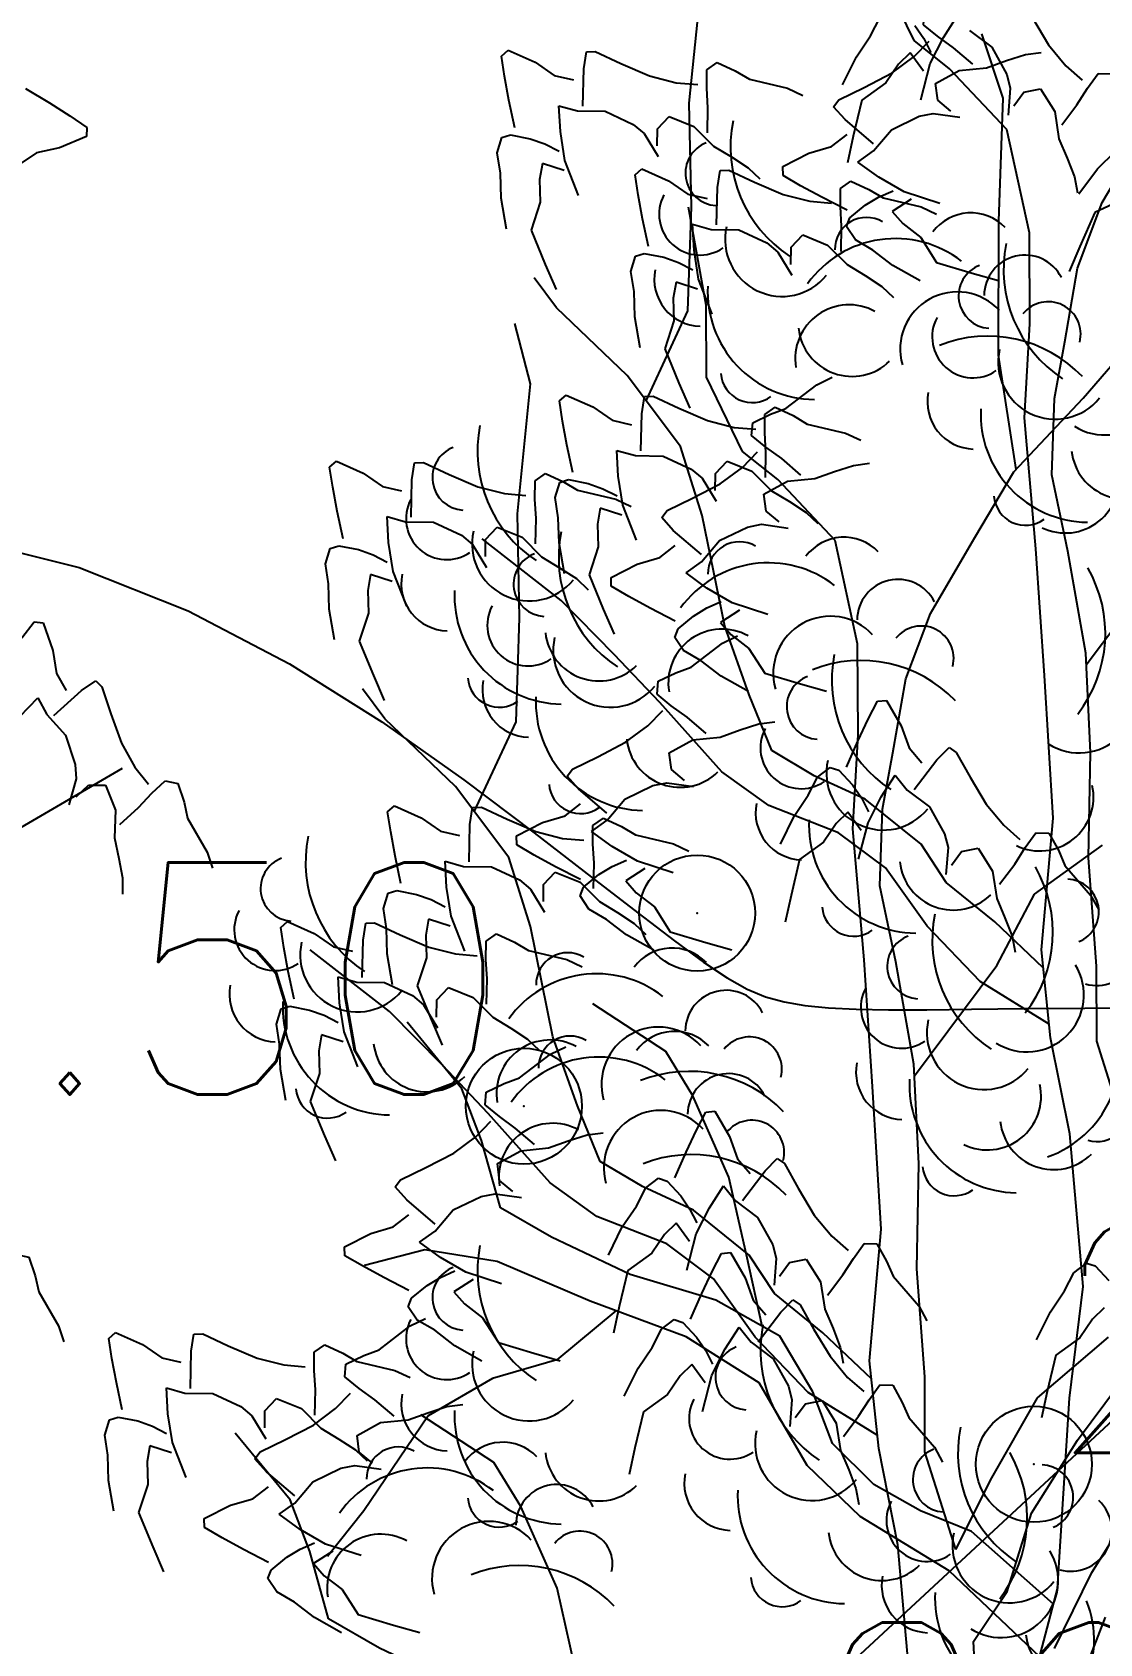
# Model space of a CAD drawing. Header units: millimetres. Extents: x 524954 to 526204, y 9523489 to 9524010.
# Drawn here: x 525989.06 to 525993.66, y 9523784.57 to 9523791.51 of the extents above; entities that cross this region are included whole.
import ezdxf
from ezdxf.enums import TextEntityAlignment as Align

# ---------------------------------------------------------------- set-up
doc = ezdxf.new("R2010")
doc.units = ezdxf.units.MM
doc.header["$PDMODE"] = 32
doc.header["$PDSIZE"] = 0.5
doc.linetypes.add('ACAD_ISO12W100', pattern=[21, 12, -3, 0, -3, 0, -3])
for name, color, linetype in [('Arbre', 34, 'ACAD_ISO12W100'), ('CN_10_00', 1, 'Continuous'), ('PLUME_4', 3, 'Continuous'), ('TopoAlt', 3, 'Continuous'), ('TOPOJIS', 7, 'Continuous')]:
    doc.layers.add(name, color=color, linetype=linetype)
doc.styles.add('Simplex 1.0', font='Simplex.shx', dxfattribs={"width": 0.99, "height": 1})

# ---------------------------------------------------------------- blocks, each defined once
blk = doc.blocks.new('TCPOINT M')
at = {"color": 0}
blk.add_point((0, 0), dxfattribs=at)
at = {"layer": 'TopoAlt', "style": 'Simplex 1.0', "width": 0.99}
blk.add_attdef('ALT', (0.15, 0.15), '', height=1, dxfattribs=at)
blk = doc.blocks.new('v088')
at = {"color": 3, "linetype": 'Continuous'}
for p, q in [((-0.2828, 11.9912), (-0.2428, 12.0693)), ((-0.0915, 12.0354), (-0.0536, 11.98)), ((0.0317, 11.9844), (0.0922, 12.0781)), ((0.415, 12.0689), (0.4841, 11.9528)), ((-0.344, 11.9013), (-0.2828, 11.9912)), ((-0.0536, 11.98), (-0.0225, 11.9193)), ((-0.0252, 11.8718), (0.0317, 11.9844)), ((0.1437, 12.0135), (0.2395, 11.9416)), ((0.4841, 11.9528), (0.5601, 11.8616)), ((-0.4033, 11.7804), (-0.344, 11.9013)), ((-0.1123, 11.9179), (-0.1618, 11.8694)), ((-0.0542, 11.8389), (-0.1123, 11.9179)), ((0.2395, 11.9416), (0.3048, 11.8248)), ((-0.1618, 11.8694), (-0.2169, 11.7884)), ((-0.066, 11.7153), (-0.0252, 11.8718)), ((0.3048, 11.8248), (0.32, 11.7651)), ((0.5601, 11.8616), (0.6304, 11.8005)), ((0.6527, 11.7656), (0.6994, 11.8293)), ((0.6994, 11.8293), (0.7544, 11.828)), ((-0.2169, 11.7884), (-0.3202, 11.714)), ((0.32, 11.7651), (0.3106, 11.6498)), ((0.3344, 11.6895), (0.378, 11.7487)), ((0.378, 11.7487), (0.4498, 11.7623)), ((0.4498, 11.7623), (0.5114, 11.6644)), ((0.6075, 11.6944), (0.6527, 11.7656)), ((-0.3202, 11.714), (-0.3572, 11.5582)), ((0.5418, 11.6075), (0.6075, 11.6944)), ((0.5114, 11.6644), (0.5299, 11.5465)), ((-0.3572, 11.5582), (-0.3824, 11.4437)), ((0.5299, 11.5465), (0.5653, 11.4632)), ((0.5653, 11.4632), (0.5962, 11.3829)), ((0.6962, 11.4176), (0.7732, 11.4945)), ((-1.2987, 11.3921), (-1.2695, 11.4174)), ((-1.2853, 11.3054), (-1.2987, 11.3921)), ((-1.2695, 11.4174), (-1.1537, 11.3664)), ((-0.9434, 11.3371), (-0.9319, 11.4109)), ((-0.9319, 11.4109), (-0.8938, 11.412)), ((-0.8938, 11.412), (-0.7835, 11.3608)), ((0.6155, 11.3099), (0.6962, 11.4176)), ((-1.1537, 11.3664), (-1.0704, 11.3089)), ((-0.9469, 11.1764), (-0.9434, 11.3371)), ((-0.7835, 11.3608), (-0.6595, 11.3072)), ((-0.4131, 11.2545), (-0.4126, 11.3334)), ((-0.4126, 11.3334), (-0.3673, 11.3647)), ((-0.3673, 11.3647), (-0.2901, 11.3288)), ((-0.2901, 11.3288), (-0.2291, 11.2925)), ((0.5962, 11.3829), (0.6091, 11.3149)), ((-1.266, 11.2026), (-1.2853, 11.3054)), ((-1.0704, 11.3089), (-0.9882, 11.2895)), ((-0.6595, 11.3072), (-0.5444, 11.2779)), ((-0.5444, 11.2779), (-0.4516, 11.2697)), ((-0.4079, 11.1703), (-0.4131, 11.2545)), ((-0.2291, 11.2925), (-0.0648, 11.2537)), ((-0.0648, 11.2537), (0.0014, 11.223)), ((0.8001, 11.2829), (0.6847, 11.2291)), ((-1.2408, 11.0836), (-1.266, 11.2026)), ((0.6847, 11.2291), (0.6193, 11.0829)), ((-1.0503, 11.1789), (-0.9708, 11.1567)), ((-1.0444, 11.0675), (-1.0503, 11.1789)), ((-0.9708, 11.1567), (-0.851, 11.1547)), ((-0.851, 11.1547), (-0.7296, 11.0984)), ((-0.6257, 11.0796), (-0.5755, 11.1328)), ((-0.5755, 11.1328), (-0.4682, 11.0896)), ((-0.4102, 11.0614), (-0.4079, 11.1703)), ((-1.2967, 11.0411), (-1.2589, 11.0531)), ((-1.2589, 11.0531), (-1.1741, 11.0365)), ((-1.0245, 10.9429), (-1.0444, 11.0675)), ((-0.7296, 11.0984), (-0.6822, 11.0589)), ((-0.6822, 11.0589), (-0.6222, 10.96)), ((-0.6263, 11.0061), (-0.6257, 11.0796)), ((-0.4682, 11.0896), (-0.3841, 11.005)), ((0.6193, 11.0829), (0.5731, 10.9752)), ((-1.3166, 10.9752), (-1.2967, 11.0411)), ((-1.3032, 10.8885), (-1.3166, 10.9752)), ((-1.1741, 11.0365), (-1.1109, 11.0139)), ((-1.1109, 11.0139), (-1.0501, 10.983)), ((-0.3841, 11.005), (-0.3065, 10.9583)), ((-1.122, 10.9292), (-1.1336, 10.8608)), ((-1.0286, 10.8992), (-1.122, 10.9292)), ((-0.9657, 10.7922), (-1.0245, 10.9429)), ((-0.3065, 10.9583), (-0.2344, 10.9114)), ((-0.2344, 10.9114), (-0.1841, 10.8638)), ((-1.3, 10.7798), (-1.3032, 10.8885)), ((-1.1336, 10.8608), (-1.1308, 10.7629)), ((-1.2771, 10.6471), (-1.3, 10.7798)), ((-1.1308, 10.7629), (-1.1708, 10.642)), ((-1.1708, 10.642), (-1.1094, 10.4942)), ((-1.1094, 10.4942), (-1.0628, 10.3867)), ((-0.514, 10.4875), (-0.4484, 10.5194)), ((-0.648, 10.3846), (-0.514, 10.4875)), ((-0.7912, 10.3231), (-0.7146, 10.3603)), ((-0.7146, 10.3603), (-0.648, 10.3846)), ((-0.7957, 10.2682), (-0.7912, 10.3231)), ((-0.7348, 10.218), (-0.7957, 10.2682)), ((-0.6662, 10.1688), (-0.7348, 10.218)), ((-2.6162, 10.1323), (-2.587, 10.1577)), ((-2.587, 10.1577), (-2.4712, 10.1066)), ((-2.2608, 10.0773), (-2.2494, 10.1511)), ((-2.2494, 10.1511), (-2.2113, 10.1522)), ((-2.2113, 10.1522), (-2.101, 10.101)), ((-0.8359, 10.1311), (-0.7709, 10.1978)), ((-0.5833, 10.0982), (-0.6662, 10.1688)), ((-0.3559, 10.1397), (-0.2873, 10.1487)), ((-2.6028, 10.0456), (-2.6162, 10.1323)), ((-2.4712, 10.1066), (-2.3879, 10.0492)), ((-2.2643, 9.9167), (-2.2608, 10.0773)), ((-2.101, 10.101), (-1.977, 10.0475)), ((-1.7305, 9.9947), (-1.7301, 10.0737)), ((-1.7301, 10.0737), (-1.6848, 10.1049)), ((-1.6848, 10.1049), (-1.6075, 10.069)), ((-0.9313, 10.0604), (-0.8359, 10.1311)), ((-0.7431, 10.0152), (-0.6418, 10.0712)), ((-0.6418, 10.0712), (-0.5231, 10.0829)), ((-0.5231, 10.0829), (-0.4378, 10.1134)), ((-0.4378, 10.1134), (-0.3559, 10.1397)), ((-2.5835, 9.9428), (-2.6028, 10.0456)), ((-2.3879, 10.0492), (-2.3057, 10.0298)), ((-1.977, 10.0475), (-1.8618, 10.0181)), ((-1.8618, 10.0181), (-1.7691, 10.0099)), ((-1.6075, 10.069), (-1.5466, 10.0327)), ((-1.5466, 10.0327), (-1.3822, 9.9939)), ((-1.0512, 9.9981), (-0.9313, 10.0604)), ((-0.7336, 9.9427), (-0.7431, 10.0152)), ((-2.5582, 9.8238), (-2.5835, 9.9428)), ((-1.7254, 9.9105), (-1.7305, 9.9947)), ((-1.3822, 9.9939), (-1.316, 9.9632)), ((-1.1838, 9.9148), (-1.1606, 9.945)), ((-1.1606, 9.945), (-1.0512, 9.9981)), ((-0.677, 9.8958), (-0.7336, 9.9427)), ((-2.3678, 9.9191), (-2.2883, 9.8969)), ((-2.3619, 9.8077), (-2.3678, 9.9191)), ((-2.2883, 9.8969), (-2.1685, 9.895)), ((-2.1685, 9.895), (-2.0471, 9.8386)), ((-1.9432, 9.8199), (-1.893, 9.873)), ((-1.893, 9.873), (-1.7856, 9.8299)), ((-1.7277, 9.8016), (-1.7254, 9.9105)), ((-1.1339, 9.8592), (-1.1838, 9.9148)), ((-0.9342, 9.8156), (-0.8138, 9.874)), ((-0.8138, 9.874), (-0.7533, 9.8858)), ((-0.7533, 9.8858), (-0.6387, 9.8698)), ((-2.6142, 9.7814), (-2.5764, 9.7933)), ((-2.5764, 9.7933), (-2.4916, 9.7768)), ((-2.3419, 9.6831), (-2.3619, 9.8077)), ((-2.0471, 9.8386), (-1.9997, 9.7992)), ((-1.9997, 9.7992), (-1.9397, 9.7002)), ((-1.9438, 9.7464), (-1.9432, 9.8199)), ((-1.7856, 9.8299), (-1.7015, 9.7452)), ((-1.1923, 9.7429), (-1.1254, 9.7944)), ((-1.0116, 9.755), (-1.1339, 9.8592)), ((-1.0114, 9.724), (-0.9342, 9.8156)), ((-2.634, 9.7155), (-2.6142, 9.7814)), ((-2.4916, 9.7768), (-2.4283, 9.7541)), ((-2.4283, 9.7541), (-2.3676, 9.7232)), ((-1.7015, 9.7452), (-1.624, 9.6985)), ((-1.2895, 9.7147), (-1.1923, 9.7429)), ((-1.0789, 9.6763), (-1.0114, 9.724)), ((-2.6206, 9.6288), (-2.634, 9.7155)), ((-2.4395, 9.6694), (-2.4511, 9.6011)), ((-2.3461, 9.6395), (-2.4395, 9.6694)), ((-2.2831, 9.5325), (-2.3419, 9.6831)), ((-1.624, 9.6985), (-1.5519, 9.6516)), ((-1.4022, 9.6572), (-1.2895, 9.7147)), ((-1.401, 9.6186), (-1.4022, 9.6572)), ((-0.9888, 9.6106), (-1.0789, 9.6763)), ((-2.6175, 9.52), (-2.6206, 9.6288)), ((-2.4511, 9.6011), (-2.4483, 9.5032)), ((-1.5519, 9.6516), (-1.5015, 9.6041)), ((-1.3254, 9.5742), (-1.401, 9.6186)), ((-0.8796, 9.5473), (-0.9888, 9.6106)), ((-2.5946, 9.3874), (-2.6175, 9.52)), ((-1.2335, 9.5242), (-1.3254, 9.5742)), ((-1.1253, 9.4685), (-1.2335, 9.5242)), ((-1.0467, 9.4905), (-0.9892, 9.5252)), ((-0.9892, 9.5252), (-0.9269, 9.5527)), ((-0.8484, 9.5165), (-0.9306, 9.463)), ((-0.7257, 9.4976), (-0.8796, 9.5473)), ((-2.4483, 9.5032), (-2.4883, 9.3823)), ((-1.1132, 9.4352), (-1.0467, 9.4905)), ((-0.9306, 9.463), (-0.885, 9.4108)), ((-2.4883, 9.3823), (-2.4269, 9.2344)), ((-1.1278, 9.3984), (-1.1132, 9.4352)), ((-1.0892, 9.3413), (-1.1278, 9.3984)), ((-0.885, 9.4108), (-0.8073, 9.3511)), ((-1.0136, 9.2969), (-1.0892, 9.3413)), ((-0.8073, 9.3511), (-0.7389, 9.2437)), ((-0.9273, 9.2307), (-1.0136, 9.2969)), ((-0.7389, 9.2437), (-0.5855, 9.1979)), ((-2.4269, 9.2344), (-2.3802, 9.1269)), ((-0.81, 9.1646), (-0.9273, 9.2307)), ((-0.5855, 9.1979), (-0.4727, 9.1661)), ((2.7005, 8.7027), (2.8047, 8.6399)), ((-2.3661, 8.6466), (-2.3369, 8.6719)), ((-2.3527, 8.5599), (-2.3661, 8.6466)), ((-2.3369, 8.6719), (-2.2212, 8.6209)), ((-2.2212, 8.6209), (-2.1379, 8.5634)), ((-2.0108, 8.5916), (-1.9993, 8.6654)), ((-1.9993, 8.6654), (-1.9613, 8.6665)), ((-1.9613, 8.6665), (-1.8509, 8.6153)), ((-1.8509, 8.6153), (-1.7269, 8.5617)), ((-1.4801, 8.5879), (-1.4347, 8.6192)), ((-1.4347, 8.6192), (-1.3575, 8.5833)), ((2.8047, 8.6399), (2.8931, 8.5838)), ((-2.3334, 8.4571), (-2.3527, 8.5599)), ((-2.1379, 8.5634), (-2.0557, 8.544)), ((-2.0143, 8.4309), (-2.0108, 8.5916)), ((-1.7269, 8.5617), (-1.6118, 8.5324)), ((-1.4805, 8.509), (-1.4801, 8.5879)), ((-1.3575, 8.5833), (-1.2966, 8.547)), ((-1.2966, 8.547), (-1.1322, 8.5082)), ((2.8931, 8.5838), (2.9656, 8.5345)), ((-1.6118, 8.5324), (-1.519, 8.5242)), ((-1.4754, 8.4248), (-1.4805, 8.509)), ((-1.1322, 8.5082), (-1.066, 8.4775)), ((2.9641, 8.4958), (2.8478, 8.4461)), ((2.9656, 8.5345), (2.9641, 8.4958)), ((-2.3082, 8.3381), (-2.3334, 8.4571)), ((-2.1178, 8.4334), (-2.0382, 8.4112)), ((-2.1118, 8.322), (-2.1178, 8.4334)), ((-2.0382, 8.4112), (-1.9184, 8.4092)), ((-1.9184, 8.4092), (-1.7971, 8.3529)), ((-1.4776, 8.3159), (-1.4754, 8.4248)), ((2.749, 8.4244), (2.6787, 8.3776)), ((2.8478, 8.4461), (2.749, 8.4244)), ((-1.7971, 8.3529), (-1.7497, 8.3134)), ((-1.6931, 8.3341), (-1.643, 8.3873)), ((-1.643, 8.3873), (-1.5356, 8.3441)), ((-1.5356, 8.3441), (-1.4515, 8.2595)), ((-2.384, 8.2298), (-2.3641, 8.2956)), ((-2.3641, 8.2956), (-2.3264, 8.3076)), ((-2.3264, 8.3076), (-2.2415, 8.291)), ((-2.2415, 8.291), (-2.1783, 8.2684)), ((-2.1783, 8.2684), (-2.1175, 8.2375)), ((-2.0919, 8.1974), (-2.1118, 8.322)), ((-1.7497, 8.3134), (-1.6897, 8.2145)), ((-1.6937, 8.2606), (-1.6931, 8.3341)), ((-2.3706, 8.1431), (-2.384, 8.2298)), ((-2.0331, 8.0467), (-2.0919, 8.1974)), ((-1.4515, 8.2595), (-1.374, 8.2128)), ((-1.374, 8.2128), (-1.3019, 8.1659)), ((-2.3674, 8.0343), (-2.3706, 8.1431)), ((-2.1895, 8.1837), (-2.2011, 8.1153)), ((-2.0961, 8.1537), (-2.1895, 8.1837)), ((-1.3019, 8.1659), (-1.2515, 8.1184)), ((-2.2011, 8.1153), (-2.1982, 8.0174)), ((-2.3445, 7.9016), (-2.3674, 8.0343)), ((-2.1982, 8.0174), (-2.2383, 7.8966)), ((-2.2383, 7.8966), (-2.1768, 7.7487)), ((-2.1768, 7.7487), (-2.1302, 7.6412)), ((-1.7972, 7.4997), (-1.6632, 7.6026)), ((-1.6632, 7.6026), (-1.5976, 7.6345)), ((-1.9448, 7.3833), (-1.9404, 7.4382)), ((-1.9404, 7.4382), (-1.8638, 7.4754)), ((-1.8638, 7.4754), (-1.7972, 7.4997)), ((-1.8839, 7.3331), (-1.9448, 7.3833)), ((-1.985, 7.2461), (-1.9201, 7.3129)), ((-1.8154, 7.2839), (-1.8839, 7.3331)), ((-1.0336, 7.2746), (-0.9936, 7.3527)), ((-0.9936, 7.3527), (-0.9551, 7.3561)), ((-0.9551, 7.3561), (-0.8913, 7.2468)), ((-2.0805, 7.1754), (-1.985, 7.2461)), ((-1.7325, 7.2133), (-1.8154, 7.2839)), ((-1.6722, 7.1979), (-1.587, 7.2285)), ((-1.587, 7.2285), (-1.5051, 7.2548)), ((-1.5051, 7.2548), (-1.4365, 7.2638)), ((-1.0783, 7.18), (-1.0336, 7.2746)), ((-0.8913, 7.2468), (-0.8575, 7.1514)), ((-2.2004, 7.1132), (-2.0805, 7.1754)), ((-1.8923, 7.1303), (-1.791, 7.1862)), ((-1.791, 7.1862), (-1.6722, 7.1979)), ((-1.1277, 7.0688), (-1.0783, 7.18)), ((-2.3098, 7.06), (-2.2004, 7.1132)), ((-1.8828, 7.0578), (-1.8923, 7.1303)), ((-0.8575, 7.1514), (-0.8023, 7.0875)), ((-0.8351, 6.9716), (-0.7381, 7.0997)), ((-0.7381, 7.0997), (-0.6855, 7.1528)), ((-0.6855, 7.1528), (-0.654, 7.1313)), ((-0.654, 7.1313), (-0.5947, 7.0251)), ((-2.333, 7.0298), (-2.3098, 7.06)), ((-2.283, 6.9743), (-2.333, 7.0298)), ((-1.8262, 7.0109), (-1.8828, 7.0578)), ((-1.2925, 6.9474), (-1.2526, 7.0255)), ((-1.2526, 7.0255), (-1.1978, 7.0672)), ((-1.1978, 7.0672), (-1.1602, 7.0548)), ((-1.1602, 7.0548), (-1.1012, 6.9916)), ((-0.978, 6.9406), (-0.9175, 7.0343)), ((-0.9175, 7.0343), (-0.8661, 6.9697)), ((-0.5947, 7.0251), (-0.5257, 6.909)), ((-2.1607, 6.8701), (-2.283, 6.9743)), ((-2.0833, 6.9307), (-1.963, 6.9891)), ((-1.963, 6.9891), (-1.9025, 7.0009)), ((-1.9025, 7.0009), (-1.7879, 6.9849)), ((-1.3538, 6.8575), (-1.2925, 6.9474)), ((-1.1012, 6.9916), (-1.0633, 6.9361)), ((-0.8661, 6.9697), (-0.7702, 6.8978)), ((-2.3415, 6.858), (-2.2745, 6.9095)), ((-2.1606, 6.8391), (-2.0833, 6.9307)), ((-1.0633, 6.9361), (-1.0322, 6.8755)), ((-1.0349, 6.828), (-0.978, 6.9406)), ((-0.7702, 6.8978), (-0.705, 6.781)), ((-0.5257, 6.909), (-0.4496, 6.8178)), ((-2.5514, 6.7723), (-2.4387, 6.8298)), ((-2.4387, 6.8298), (-2.3415, 6.858)), ((-2.228, 6.7914), (-2.1606, 6.8391)), ((-1.413, 6.7366), (-1.3538, 6.8575)), ((-1.1715, 6.8255), (-1.2266, 6.7446)), ((-1.122, 6.8741), (-1.1715, 6.8255)), ((-1.0639, 6.7951), (-1.122, 6.8741)), ((-1.0757, 6.6715), (-1.0349, 6.828)), ((-0.4496, 6.8178), (-0.3793, 6.7567)), ((-2.5502, 6.7337), (-2.5514, 6.7723)), ((-2.1379, 6.7256), (-2.228, 6.7914)), ((-1.2266, 6.7446), (-1.3299, 6.6702)), ((-0.705, 6.781), (-0.6897, 6.7213)), ((-0.357, 6.7218), (-0.3104, 6.7855)), ((-0.3104, 6.7855), (-0.2553, 6.7842)), ((-0.2553, 6.7842), (-0.2138, 6.7099)), ((-2.4746, 6.6893), (-2.5502, 6.7337)), ((-2.3827, 6.6392), (-2.4746, 6.6893)), ((-2.1384, 6.6402), (-2.076, 6.6678)), ((-2.0288, 6.6624), (-2.1379, 6.7256)), ((-1.3299, 6.6702), (-1.3669, 6.5144)), ((-0.6897, 6.7213), (-0.6991, 6.6059)), ((-0.6753, 6.6457), (-0.6318, 6.7049)), ((-0.6318, 6.7049), (-0.56, 6.7185)), ((-0.56, 6.7185), (-0.4983, 6.6206)), ((-0.4022, 6.6506), (-0.357, 6.7218)), ((-0.2138, 6.7099), (-0.1857, 6.6447)), ((0.5938, 6.6601), (0.6485, 6.7018)), ((0.6485, 6.7018), (0.6861, 6.6893)), ((0.6861, 6.6893), (0.7451, 6.6262)), ((-2.2745, 6.5836), (-2.3827, 6.6392)), ((-2.2624, 6.5503), (-2.1959, 6.6055)), ((-2.1959, 6.6055), (-2.1384, 6.6402)), ((-1.9976, 6.6315), (-2.0798, 6.5781)), ((-1.8748, 6.6127), (-2.0288, 6.6624)), ((-0.4983, 6.6206), (-0.4798, 6.5027)), ((-0.4679, 6.5637), (-0.4022, 6.6506)), ((-0.1857, 6.6447), (-0.0753, 6.5169)), ((0.5538, 6.582), (0.5938, 6.6601)), ((-2.2769, 6.5134), (-2.2624, 6.5503)), ((-2.0798, 6.5781), (-2.0342, 6.5259)), ((0.4926, 6.4921), (0.5538, 6.582)), ((-2.2384, 6.4564), (-2.2769, 6.5134)), ((-2.0342, 6.5259), (-1.9565, 6.4662)), ((-1.9565, 6.4662), (-1.8881, 6.3588)), ((-1.3669, 6.5144), (-1.3922, 6.3999)), ((-0.4798, 6.5027), (-0.4444, 6.4194)), ((-0.0753, 6.5169), (-0.0397, 6.4532)), ((0.4333, 6.3712), (0.4926, 6.4921)), ((0.6749, 6.4601), (0.6198, 6.3792)), ((0.7244, 6.5087), (0.6749, 6.4601)), ((-3.5682, 6.3771), (-3.539, 6.4025)), ((-3.539, 6.4025), (-3.4232, 6.3514)), ((-3.2129, 6.3221), (-3.2014, 6.3959)), ((-3.2014, 6.3959), (-3.1633, 6.397)), ((-3.1633, 6.397), (-3.053, 6.3458)), ((-2.1628, 6.412), (-2.2384, 6.4564)), ((-2.0765, 6.3457), (-2.1628, 6.412)), ((-0.4444, 6.4194), (-0.4135, 6.3391)), ((2.6849, 6.3343), (2.7388, 6.4036)), ((2.7388, 6.4036), (2.7772, 6.3997)), ((2.7772, 6.3997), (2.8196, 6.2805)), ((-3.5548, 6.2904), (-3.5682, 6.3771)), ((-3.4232, 6.3514), (-3.3399, 6.2939)), ((-3.2164, 6.1615), (-3.2129, 6.3221)), ((-3.053, 6.3458), (-2.929, 6.2922)), ((-2.6821, 6.3185), (-2.6368, 6.3497)), ((-2.6368, 6.3497), (-2.5596, 6.3138)), ((-1.9592, 6.2797), (-2.0765, 6.3457)), ((-1.8881, 6.3588), (-1.7347, 6.313)), ((-0.4135, 6.3391), (-0.4006, 6.2711)), ((0.6198, 6.3792), (0.5164, 6.3047)), ((-3.5355, 6.1876), (-3.5548, 6.2904)), ((-3.3399, 6.2939), (-3.2577, 6.2746)), ((-2.929, 6.2922), (-2.8139, 6.2629)), ((-2.8139, 6.2629), (-2.7211, 6.2547)), ((-2.6826, 6.2395), (-2.6821, 6.3185)), ((-2.5596, 6.3138), (-2.4986, 6.2775)), ((-2.4986, 6.2775), (-2.3343, 6.2387)), ((-1.7347, 6.313), (-1.6219, 6.2812)), ((0.5164, 6.3047), (0.4795, 6.1489)), ((2.8196, 6.2805), (2.8349, 6.1805)), ((-3.5103, 6.0686), (-3.5355, 6.1876)), ((-2.6774, 6.1553), (-2.6826, 6.2395)), ((-2.3343, 6.2387), (-2.2681, 6.208)), ((-3.3198, 6.1639), (-3.2403, 6.1417)), ((-3.3139, 6.0525), (-3.3198, 6.1639)), ((-3.2403, 6.1417), (-3.1205, 6.1398)), ((-3.1205, 6.1398), (-2.9991, 6.0834)), ((-2.8952, 6.0647), (-2.845, 6.1178)), ((-2.845, 6.1178), (-2.7377, 6.0747)), ((-2.6797, 6.0464), (-2.6774, 6.1553)), ((0.4795, 6.1489), (0.4542, 6.0345)), ((2.8349, 6.1805), (2.8773, 6.1074)), ((2.9427, 6.1074), (3.0042, 6.1497)), ((3.0042, 6.1497), (3.0311, 6.1228)), ((3.0311, 6.1228), (3.0696, 6.0074)), ((-3.294, 5.9279), (-3.3139, 6.0525)), ((-2.9991, 6.0834), (-2.9517, 6.044)), ((-2.9517, 6.044), (-2.8917, 5.945)), ((-2.8958, 5.9912), (-2.8952, 6.0647)), ((-2.7377, 6.0747), (-2.6536, 5.99)), ((2.6772, 5.9958), (2.7542, 6.0766)), ((2.7542, 6.0766), (2.7926, 6.0035)), ((2.8234, 5.9997), (2.9427, 6.1074)), ((-3.5861, 5.9603), (-3.5662, 6.0262)), ((-3.5662, 6.0262), (-3.5284, 6.0381)), ((-3.5284, 6.0381), (-3.4436, 6.0215)), ((-3.4436, 6.0215), (-3.3804, 5.9989)), ((-3.3804, 5.9989), (-3.3196, 5.968)), ((-2.6536, 5.99), (-2.576, 5.9433)), ((2.7926, 6.0035), (2.8734, 5.9151)), ((3.0696, 6.0074), (3.1158, 5.8804)), ((-3.5727, 5.8736), (-3.5861, 5.9603)), ((-3.3915, 5.9142), (-3.4031, 5.8459)), ((-3.2981, 5.8843), (-3.3915, 5.9142)), ((-3.2352, 5.7773), (-3.294, 5.9279)), ((-2.576, 5.9433), (-2.5039, 5.8964)), ((2.8734, 5.9151), (2.9157, 5.7881)), ((-3.5695, 5.7648), (-3.5727, 5.8736)), ((-3.4031, 5.8459), (-3.4003, 5.748)), ((-2.5039, 5.8964), (-2.4536, 5.8489)), ((3.1158, 5.8804), (3.1734, 5.7766)), ((2.9157, 5.7881), (2.9196, 5.7266)), ((3.1734, 5.7766), (3.2311, 5.7035)), ((-3.5466, 5.6322), (-3.5695, 5.7648)), ((-3.4003, 5.748), (-3.4403, 5.6271)), ((2.9196, 5.7266), (2.8888, 5.615)), ((2.9196, 5.6496), (2.9734, 5.6996)), ((2.9734, 5.6996), (3.0465, 5.6996)), ((3.0465, 5.6996), (3.0888, 5.5919)), ((3.2465, 5.665), (3.3042, 5.7189)), ((3.3042, 5.7189), (3.3581, 5.7073)), ((3.3581, 5.7073), (3.385, 5.6266)), ((-3.4403, 5.6271), (-3.3789, 5.4792)), ((3.1888, 5.6035), (3.2465, 5.665)), ((3.385, 5.6266), (3.4004, 5.5573)), ((3.0888, 5.5919), (3.085, 5.4727)), ((3.1081, 5.5304), (3.1888, 5.6035)), ((3.4004, 5.5573), (3.485, 5.4112)), ((-3.3789, 5.4792), (-3.3323, 5.3717)), ((3.085, 5.4727), (3.1042, 5.3842)), ((3.1042, 5.3842), (3.1196, 5.2996)), ((3.485, 5.4112), (3.5081, 5.3419)), ((3.1196, 5.2996), (3.1196, 5.2304)), ((-1.7068, 4.8945), (-1.6668, 4.9726)), ((-1.6668, 4.9726), (-1.6283, 4.976)), ((-1.6283, 4.976), (-1.5645, 4.8667)), ((-1.7514, 4.7999), (-1.7068, 4.8945)), ((-1.5645, 4.8667), (-1.5307, 4.7714)), ((-1.8008, 4.6887), (-1.7514, 4.7999)), ((-1.5307, 4.7714), (-1.4755, 4.7074)), ((-1.4112, 4.7196), (-1.3587, 4.7727)), ((-1.3587, 4.7727), (-1.3272, 4.7513)), ((-1.3272, 4.7513), (-1.2679, 4.6451)), ((-3.1435, 4.5571), (-3.0095, 4.66)), ((-3.0095, 4.66), (-2.9439, 4.6918)), ((-1.9257, 4.6454), (-1.871, 4.6871)), ((-1.871, 4.6871), (-1.8334, 4.6747)), ((-1.8334, 4.6747), (-1.7744, 4.6115)), ((-1.6512, 4.5605), (-1.5907, 4.6542)), ((-1.5907, 4.6542), (-1.5392, 4.5896)), ((-1.5083, 4.5916), (-1.4112, 4.7196)), ((-1.9657, 4.5674), (-1.9257, 4.6454)), ((-1.7744, 4.6115), (-1.7365, 4.5561)), ((-1.5392, 4.5896), (-1.4434, 4.5178)), ((-1.2679, 4.6451), (-1.1988, 4.529)), ((-3.2867, 4.4956), (-3.2101, 4.5328)), ((-3.2101, 4.5328), (-3.1435, 4.5571)), ((-2.0269, 4.4774), (-1.9657, 4.5674)), ((-1.7365, 4.5561), (-1.7054, 4.4954)), ((-1.7081, 4.4479), (-1.6512, 4.5605)), ((-1.4434, 4.5178), (-1.3781, 4.401)), ((-1.1988, 4.529), (-1.1228, 4.4377)), ((-3.2911, 4.4407), (-3.2867, 4.4956)), ((-2.0862, 4.3565), (-2.0269, 4.4774)), ((-1.8447, 4.4455), (-1.8998, 4.3645)), ((-1.7952, 4.494), (-1.8447, 4.4455)), ((-1.7371, 4.415), (-1.7952, 4.494)), ((-1.7488, 4.2914), (-1.7081, 4.4479)), ((-3.2303, 4.3905), (-3.2911, 4.4407)), ((-3.1617, 4.3413), (-3.2303, 4.3905)), ((-1.3781, 4.401), (-1.3629, 4.3412)), ((-1.1228, 4.4377), (-1.0524, 4.3767)), ((-1.0302, 4.3418), (-0.9835, 4.4054)), ((-0.9835, 4.4054), (-0.9285, 4.4041)), ((-0.9285, 4.4041), (-0.8869, 4.3298)), ((-3.3314, 4.3035), (-3.2664, 4.3702)), ((-3.0788, 4.2707), (-3.1617, 4.3413)), ((-2.9333, 4.2859), (-2.8514, 4.3121)), ((-2.8514, 4.3121), (-2.7828, 4.3211)), ((-1.8998, 4.3645), (-2.0031, 4.2901)), ((-1.3629, 4.3412), (-1.3723, 4.2259)), ((-1.3485, 4.2656), (-1.3049, 4.3248)), ((-1.3049, 4.3248), (-1.2331, 4.3384)), ((-1.2331, 4.3384), (-1.1715, 4.2405)), ((-1.0754, 4.2705), (-1.0302, 4.3418)), ((-0.8869, 4.3298), (-0.8589, 4.2646)), ((-3.4268, 4.2328), (-3.3314, 4.3035)), ((-3.2386, 4.1877), (-3.1373, 4.2436)), ((-3.1373, 4.2436), (-3.0186, 4.2553)), ((-3.0186, 4.2553), (-2.9333, 4.2859)), ((-2.0031, 4.2901), (-2.0401, 4.1343)), ((-1.1715, 4.2405), (-1.153, 4.1227)), ((-1.1411, 4.1837), (-1.0754, 4.2705)), ((-0.8589, 4.2646), (-0.7485, 4.1368)), ((-3.6561, 4.1174), (-3.5467, 4.1705)), ((-3.5467, 4.1705), (-3.4268, 4.2328)), ((-3.2291, 4.1152), (-3.2386, 4.1877)), ((-3.6793, 4.0872), (-3.6561, 4.1174)), ((-3.1725, 4.0683), (-3.2291, 4.1152)), ((-2.0401, 4.1343), (-2.0653, 4.0199)), ((-1.153, 4.1227), (-1.1176, 4.0393)), ((-0.7485, 4.1368), (-0.7129, 4.0731)), ((-3.6294, 4.0317), (-3.6793, 4.0872)), ((-3.5071, 3.9275), (-3.6294, 4.0317)), ((-3.4297, 3.988), (-3.3093, 4.0465)), ((-3.3093, 4.0465), (-3.2488, 4.0583)), ((-3.2488, 4.0583), (-3.1342, 4.0423)), ((-1.1176, 4.0393), (-1.0867, 3.9591)), ((-3.6878, 3.9154), (-3.6208, 3.9668)), ((-3.5069, 3.8964), (-3.4297, 3.988)), ((-1.0867, 3.9591), (-1.0738, 3.891)), ((-3.785, 3.8871), (-3.6878, 3.9154)), ((-3.5743, 3.8488), (-3.5069, 3.8964)), ((-3.8977, 3.8297), (-3.785, 3.8871)), ((-3.8965, 3.791), (-3.8977, 3.8297)), ((-3.4842, 3.783), (-3.5743, 3.8488)), ((-3.8209, 3.7466), (-3.8965, 3.791)), ((-3.3751, 3.7197), (-3.4842, 3.783)), ((-3.729, 3.6966), (-3.8209, 3.7466)), ((-3.6208, 3.641), (-3.729, 3.6966)), ((-3.5422, 3.6629), (-3.4847, 3.6976)), ((-3.4847, 3.6976), (-3.4223, 3.7252)), ((-3.3439, 3.6889), (-3.4261, 3.6355)), ((-3.2212, 3.6701), (-3.3751, 3.7197)), ((-3.6087, 3.6076), (-3.5422, 3.6629)), ((-3.4261, 3.6355), (-3.3805, 3.5833)), ((-3.6232, 3.5708), (-3.6087, 3.6076)), ((-3.5847, 3.5138), (-3.6232, 3.5708)), ((-3.3805, 3.5833), (-3.3028, 3.5236)), ((-3.5091, 3.4694), (-3.5847, 3.5138)), ((-3.3028, 3.5236), (-3.2344, 3.4162)), ((-3.4228, 3.4031), (-3.5091, 3.4694)), ((-3.2344, 3.4162), (-3.081, 3.3703)), ((-3.3055, 3.337), (-3.4228, 3.4031)), ((-3.081, 3.3703), (-2.9682, 3.3386))]:
    blk.add_line(p, q, dxfattribs=at)
at = {"linetype": 'Continuous'}
for p, q in [((0.2897, 11.7219), (0.1969, 11.9998)), ((0.2697, 11.1929), (0.2897, 11.7219)), ((-0.9914, 10.8307), (-1.0686, 11.252)), ((0.2693, 10.6145), (0.2697, 11.1929)), ((-0.9911, 10.5198), (-0.9914, 10.8307)), ((0.6339, 10.4293), (0.9679, 10.8157)), ((-1.7492, 10.4915), (-1.8168, 10.7513)), ((0.3448, 10.1217), (0.2693, 10.6145)), ((-1.8059, 9.9306), (-1.7492, 10.4915)), ((-0.8352, 10.1996), (-0.9911, 10.5198)), ((0.3358, 10.1122), (0.6339, 10.4293)), ((-0.6834, 10.0784), (-0.8352, 10.1996)), ((-0.4354, 9.8162), (-0.6834, 10.0784)), ((0.1676, 9.8288), (0.3358, 10.1122)), ((-1.7966, 9.483), (-1.8059, 9.9306)), ((-0.339, 9.3704), (-0.4354, 9.8162)), ((-0.0246, 9.5014), (0.1676, 9.8288)), ((-1.8121, 9.0349), (-1.7966, 9.483)), ((-0.1306, 9.2193), (-0.0246, 9.5014)), ((-0.337, 8.9787), (-0.339, 9.3704)), ((-2.3783, 9.048), (-2.4742, 9.1766)), ((-0.1861, 8.901), (-0.1306, 9.2193)), ((-2.0737, 8.7558), (-2.3783, 9.048)), ((-1.992, 8.6473), (-1.8121, 9.0349)), ((-0.3597, 8.574), (-0.337, 8.9787)), ((-0.2308, 8.6575), (-0.1861, 8.901)), ((-1.8434, 8.4497), (-2.0737, 8.7558)), ((-0.2426, 8.3277), (-0.2308, 8.6575)), ((-0.3105, 8.0091), (-0.3597, 8.574)), ((0.4236, 8.2918), (0.7177, 8.5032)), ((-1.7501, 8.1531), (-1.8434, 8.4497)), ((-0.1735, 7.9995), (-0.2426, 8.3277)), ((0.2621, 7.9837), (0.4236, 8.2918)), ((-1.6531, 7.6763), (-1.7501, 8.1531)), ((-2.3581, 7.786), (-2.6995, 8.0525)), ((-0.2742, 7.4626), (-0.3105, 8.0091)), ((-0.0959, 7.5596), (-0.1735, 7.9995)), ((-0.0934, 7.5087), (0.2621, 7.9837)), ((-2.1294, 7.5544), (-2.3581, 7.786)), ((-1.5474, 7.38), (-1.6531, 7.6763)), ((-1.9323, 7.3471), (-2.1294, 7.5544)), ((-0.0745, 7.1309), (-0.0959, 7.5596)), ((-0.2365, 6.8477), (-0.2742, 7.4626)), ((-1.4491, 7.1395), (-1.5474, 7.38)), ((-1.6648, 7.048), (-1.9323, 7.3471)), ((-1.2665, 7.0314), (-1.4491, 7.1395)), ((-0.0837, 6.6768), (-0.0745, 7.1309)), ((-1.4628, 6.9029), (-1.6648, 7.048)), ((-1.0467, 6.9303), (-1.2665, 7.0314)), ((-1.1618, 6.7848), (-1.4628, 6.9029)), ((-0.8063, 6.7363), (-1.0467, 6.9303)), ((-0.2869, 6.2807), (-0.2365, 6.8477)), ((-0.9597, 6.6336), (-1.1618, 6.7848)), ((-0.6972, 6.5707), (-0.8063, 6.7363)), ((-0.0491, 6.2111), (-0.0837, 6.6768)), ((-0.7803, 6.3824), (-0.9597, 6.6336)), ((-0.4884, 6.4009), (-0.6972, 6.5707)), ((-0.2789, 6.2036), (-0.4884, 6.4009)), ((-0.5514, 6.1446), (-0.7803, 6.3824)), ((0.4379, 6.1217), (0.7433, 6.3831)), ((-0.2479, 5.9022), (-0.2869, 6.2807)), ((0.6096, 5.9388), (0.8455, 6.2546)), ((-0.0486, 5.8877), (-0.0491, 6.2111)), ((-0.2539, 5.9607), (-0.5514, 6.1446)), ((0.2399, 5.7756), (0.4379, 6.1217)), ((-1.9071, 5.8427), (-2.2223, 6.0475)), ((-2.7868, 5.6812), (-3.0229, 5.9686)), ((0.4109, 5.6237), (0.6096, 5.9388)), ((-1.7911, 5.6523), (-1.9071, 5.8427)), ((-0.1646, 5.4873), (-0.2479, 5.9022)), ((0.0846, 5.4676), (-0.0486, 5.8877)), ((0.0846, 5.4676), (0.2399, 5.7756)), ((2.6462, 5.4963), (3.1193, 5.7735)), ((-2.7013, 5.4591), (-2.7868, 5.6812)), ((-1.6346, 5.3011), (-1.7911, 5.6523)), ((0.6713, 5.3679), (0.8338, 5.6263)), ((0.3061, 5.2857), (0.4109, 5.6237)), ((-0.1073, 4.8293), (-0.1646, 5.4873)), ((-2.6206, 5.1685), (-2.7013, 5.4591)), ((0.5102, 5.0412), (0.6713, 5.3679)), ((-1.5592, 4.9668), (-1.6346, 5.3011)), ((0.1613, 5.0712), (0.3061, 5.2857)), ((-2.4003, 5.0425), (-2.6206, 5.1685)), ((0.6191, 4.888), (0.7312, 5.1764)), ((0.1717, 4.8724), (0.1613, 5.0712)), ((-2.0611, 4.8817), (-2.4003, 5.0425)), ((-2.9464, 4.9876), (-3.2062, 4.92)), ((-2.6344, 4.9381), (-2.9464, 4.9876)), ((-2.2328, 4.7662), (-2.6344, 4.9381)), ((-1.4917, 4.6586), (-1.5592, 4.9668)), ((-1.6919, 4.7713), (-2.0611, 4.8817)), ((-0.1657, 4.3492), (-0.1073, 4.8293)), ((-2.1227, 4.7254), (-2.3768, 4.5144)), ((-1.8192, 4.6131), (-2.2328, 4.7662)), ((-1.415, 4.6154), (-1.6919, 4.7713)), ((-1.5041, 4.4145), (-1.8192, 4.6131)), ((-1.2732, 4.3758), (-1.415, 4.6154)), ((-2.3768, 4.5144), (-2.655, 4.434)), ((-2.655, 4.434), (-2.9315, 4.2727)), ((-1.2976, 4.0581), (-1.5041, 4.4145)), ((-1.1877, 4.1537), (-1.2732, 4.3758)), ((-0.2169, 3.5272), (-0.1657, 4.3492)), ((-2.9315, 4.2727), (-3.209, 3.8627)), ((-1.0099, 3.9771), (-1.1877, 4.1537)), ((-1.0692, 3.839), (-1.2976, 4.0581)), ((-0.8085, 3.8631), (-1.0099, 3.9771)), ((-3.209, 3.8627), (-3.3666, 3.6666)), ((-0.6849, 3.6045), (-1.0692, 3.839)), ((-0.589, 3.7744), (-0.8085, 3.8631)), ((-0.2343, 3.4611), (-0.589, 3.7744)), ((-0.2941, 3.234), (-0.6849, 3.6045)), ((-0.3436, 3.0457), (-0.2169, 3.5272))]:
    blk.add_line(p, q, dxfattribs=at)
at = {"color": 3, "linetype": 'Continuous'}
for centre, major_axis, start_param, end_param in [((-0.3005, 11.0717), (0.0964, 0.0964), 0.254619, 2.377018), ((0.1501, 11.0237), (0.1445, 0.1445), 6.263619, 7.998733), ((-0.1756, 10.6509), (0.3298, 0.3298), 0.12682, 1.733702), ((0.3829, 10.8698), (-0.1246, 0.1246), 4.396235, 7.060094), ((0.0911, 10.6412), (0.1741, 0.1741), 6.236163, 8.918901), ((-0.3757, 10.5998), (0.1641, 0.1641), 0.282297, 2.520721), ((0.4834, 10.7051), (-0.099, 0.099), 3.680741, 6.394318), ((0.2226, 10.1318), (-0.3995, 0.3995), 4.689978, 5.875693), ((0.7276, 10.5169), (-0.1741, 0.1741), 1.793126, 4.475865), ((0.5573, 10.0804), (0.1641, 0.1641), 3.478918, 5.717341), ((-1.0632, 9.7428), (0.3995, 0.3995), 2.158504, 3.344219), ((-1.6825, 9.6282), (-0.099, 0.099), -0.421529, 2.292047), ((0.1648, 9.4153), (0.3995, 0.3995), 4.836335, 6.022049), ((-1.7599, 9.4514), (-0.1246, 0.1246), 0.293965, 2.957824), ((-1.4053, 9.3432), (0.1741, 0.1741), 2.133893, 4.816631), ((0.1148, 9.2139), (-0.3995, 0.3995), 0.587708, 1.773422), ((0.617, 9.1466), (-0.1741, 0.1741), 1.793126, 4.475865), ((-1.7527, 9.1724), (-0.1445, 0.1445), 0.590553, 2.325666), ((-0.5045, 9.0993), (0.099, 0.099), 1.149268, 3.862844), ((-1.2605, 9.1191), (0.3298, 0.3298), 2.307735, 3.914618), ((-0.5819, 8.9225), (0.1246, 0.1246), 1.864761, 4.52862), ((-1.1039, 8.9843), (0.1641, 0.1641), 2.463212, 4.701636), ((-0.2273, 8.8143), (0.1741, 0.1741), 2.133893, 4.816631), ((-1.5338, 8.7756), (0.0964, 0.0964), 2.435534, 4.557933), ((0.4467, 8.71), (-0.1641, 0.1641), 1.908121, 4.146545), ((-0.5746, 8.6435), (0.1445, 0.1445), 2.161349, 3.896462), ((-0.0825, 8.5902), (0.3298, 0.3298), 2.307735, 3.914618), ((-2.1547, 8.4302), (0.3995, 0.3995), 2.158504, 3.344219), ((-2.774, 8.3155), (-0.099, 0.099), -0.421529, 2.292047), ((0.0741, 8.4554), (0.1641, 0.1641), 2.463212, 4.701636), ((-0.0612, 8.1267), (-0.3995, 0.3995), 3.265538, 4.451253), ((0.5622, 8.2168), (0.099, 0.099), 4.31771, 7.031286), ((-2.8514, 8.1388), (-0.1246, 0.1246), 0.293965, 2.957824), ((-0.3558, 8.2467), (0.0964, 0.0964), 2.435534, 4.557933), ((0.6922, 8.0742), (-0.1246, 0.1246), 2.081137, 4.744996), ((-2.4968, 8.0306), (0.1741, 0.1741), 2.133893, 4.816631), ((-1.1385, 7.8551), (-0.1445, 0.1445), 4.692823, 6.427936), ((-1.5891, 7.9031), (0.0964, 0.0964), 0.254619, 2.377018), ((-1.4642, 7.4823), (0.3298, 0.3298), 0.12682, 1.733702), ((0.391, 7.858), (0.1741, 0.1741), 3.363922, 6.046661), ((-2.8441, 7.8598), (-0.1445, 0.1445), 0.590553, 2.325666), ((-0.9057, 7.7012), (0.1246, 0.1246), 5.967031, 8.63089), ((-2.352, 7.8064), (0.3298, 0.3298), 2.307735, 3.914618), ((-1.1975, 7.4726), (-0.1741, 0.1741), 4.665366, 7.348105), ((0.3258, 7.5992), (0.3298, 0.3298), 4.265936, 5.872819), ((-2.1954, 7.6717), (0.1641, 0.1641), 2.463212, 4.701636), ((-1.6643, 7.4312), (-0.1641, 0.1641), -1.288499, 0.949924), ((-0.8052, 7.5365), (-0.099, 0.099), 3.680741, 6.394318), ((-1.0661, 6.9632), (-0.3995, 0.3995), 4.689978, 5.875693), ((-2.6253, 7.463), (0.0964, 0.0964), 2.435534, 4.557933), ((0.2207, 7.4214), (0.1641, 0.1641), 3.478918, 5.717341), ((0.6948, 7.3616), (-0.0964, 0.0964), 2.051824, 4.174223), ((-0.1929, 6.3242), (-0.3995, 0.3995), 0.587708, 1.773422), ((-0.8122, 6.2095), (-0.099, 0.099), -0.421529, 2.292047), ((-0.8896, 6.0328), (0.1246, 0.1246), 1.864761, 4.52862), ((-0.535, 5.9246), (0.1741, 0.1741), 2.133893, 4.816631), ((-2.32, 5.773), (0.0964, 0.0964), 0.254619, 2.377018), ((-1.8693, 5.7251), (0.1445, 0.1445), 6.263619, 7.998733), ((-0.1718, 5.6024), (0.3995, 0.3995), 4.836335, 6.022049), ((-2.1951, 5.3523), (0.3298, 0.3298), 0.12682, 1.733702), ((-0.8824, 5.7538), (-0.1445, 0.1445), 0.590553, 2.325666), ((0.4516, 5.6925), (0.099, 0.099), 4.31771, 7.031286), ((-1.6366, 5.5711), (-0.1246, 0.1246), 4.396235, 7.060094), ((-0.3902, 5.7004), (0.3298, 0.3298), 2.307735, 3.914618), ((0.5816, 5.5499), (0.1246, 0.1246), 3.651933, 6.315792), ((-1.9284, 5.3425), (0.1741, 0.1741), 6.236163, 8.918901), ((-1.536, 5.4064), (0.099, 0.099), 5.251538, 7.965114), ((-2.3952, 5.3012), (-0.1641, 0.1641), -1.288499, 0.949924), ((-0.2336, 5.5657), (-0.1641, 0.1641), 0.892416, 3.130839), ((-1.7969, 4.8332), (0.3995, 0.3995), 6.260774, 7.446489), ((0.2804, 5.3337), (0.1741, 0.1741), 3.363922, 6.046661), ((-0.6635, 5.357), (0.0964, 0.0964), 2.435534, 4.557933), ((0.2152, 5.0749), (-0.3298, 0.3298), 2.69514, 4.302022), ((-2.1547, 4.8961), (-0.3995, 0.3995), 0.587708, 1.773422), ((-2.774, 4.7815), (-0.099, 0.099), -0.421529, 2.292047), ((-2.8514, 4.6047), (-0.1246, 0.1246), 0.293965, 2.957824), ((-2.4968, 4.4965), (0.1741, 0.1741), 2.133893, 4.816631), ((-2.8441, 4.3258), (-0.1445, 0.1445), 0.590553, 2.325666), ((-2.352, 4.2724), (0.3298, 0.3298), 2.307735, 3.914618), ((-0.0823, 4.1124), (0.3995, 0.3995), 2.158504, 3.344219), ((-2.1954, 4.1377), (0.1641, 0.1641), 2.463212, 4.701636), ((-0.7016, 3.9977), (0.099, 0.099), 1.149268, 3.862844), ((-2.6253, 3.929), (0.0964, 0.0964), 2.435534, 4.557933), ((-0.779, 3.821), (0.1246, 0.1246), 1.864761, 4.52862), ((-0.4244, 3.7128), (0.1741, 0.1741), 2.133893, 4.816631), ((-0.7718, 3.542), (-0.1445, 0.1445), 0.590553, 2.325666), ((-0.2796, 3.4886), (0.3298, 0.3298), 2.307735, 3.914618), ((-0.1231, 3.3539), (0.1641, 0.1641), 2.463212, 4.701636)]:
    blk.add_ellipse(centre, major_axis=major_axis, ratio=1, start_param=start_param, end_param=end_param, dxfattribs=at)

msp = doc.modelspace()

# ---------------------------------------------------------------- linework, layer by layer
at = {"layer": 'CN_10_00', "elevation": 300, "flags": 128}
msp.add_lwpolyline([(525988.7663, 9523789.3307), (525989.2626, 9523789.2072), (525989.7325, 9523789.0206), (525990.1699, 9523788.7918), (525990.5686, 9523788.542), (525990.9224, 9523788.2921), (525991.2251, 9523788.0632), (525991.4729, 9523787.872), (525991.6717, 9523787.7184), (525991.8299, 9523787.5978), (525991.9558, 9523787.5058), (525992.0578, 9523787.438), (525992.1441, 9523787.3897), (525992.2233, 9523787.3567), (525992.3035, 9523787.3344), (525992.3923, 9523787.3189), (525992.4945, 9523787.3087), (525992.6137, 9523787.3029), (525992.7538, 9523787.3006), (525992.9187, 9523787.3008), (525993.1121, 9523787.3027), (525993.338, 9523787.3053), (525993.6, 9523787.3076), (525993.8995, 9523787.309)], dxfattribs=at)
at = {"layer": 'PLUME_4'}
msp.add_lwpolyline([(526058.726, 9523871.5697), (526056.9133, 9523868.9308), (526051.5117, 9523860.5152), (526046.645, 9523851.6373), (526041.2434, 9523843.2218), (526035.8053, 9523835.3049), (526035.3066, 9523835.2685), (526029.8685, 9523827.3516), (526023.9317, 9523819.3983), (526017.9586, 9523811.9437), (526017.4599, 9523811.9073), (526011.4868, 9523804.4527), (526004.4434, 9523797.9226), (525998.4703, 9523790.468), (525998.5067, 9523789.9693), (525991.4634, 9523783.4392), (525986.0253, 9523775.5223), (525979.0184, 9523768.4936), (525979.0184, 9523768.4936), (525971.44, 9523762.4258), (525963.3266, 9523756.8203), (525953.5351, 9523753.5989)], dxfattribs=at)
msp.add_lwpolyline([(526058.726, 9523871.5697), (526056.9133, 9523868.9308), (526051.5117, 9523860.5152), (526046.645, 9523851.6373), (526041.2434, 9523843.2218), (526035.8053, 9523835.3049), (526035.3066, 9523835.2685), (526029.8685, 9523827.3516), (526023.9317, 9523819.3983), (526017.9586, 9523811.9437), (526017.4599, 9523811.9073), (526011.4868, 9523804.4527), (526004.4434, 9523797.9226), (525998.4703, 9523790.468), (525998.5067, 9523789.9693), (525991.4634, 9523783.4392), (525986.0253, 9523775.5223), (525979.0184, 9523768.4936), (525979.0184, 9523768.4936), (525971.44, 9523762.4258), (525963.3266, 9523756.8203), (525953.5351, 9523753.5989)], dxfattribs=at)

# ---------------------------------------------------------------- block references
at = {"layer": 'Arbre'}
for p in [(525986.33, 9523782.569), (525993.7, 9523781.278), (525985.688, 9523780.527), (525992.959, 9523779.507)]:
    msp.add_blockref('v088', p, dxfattribs=at)
at = {"layer": 'TOPOJIS'}
msp.add_blockref('TCPOINT M', (525991.9281, 9523787.7173, 300.07), dxfattribs=at)
ref = msp.add_blockref('TCPOINT M', (525991.1811, 9523786.8849, 299.5), dxfattribs=at)
ref.add_attrib('ALT', '299.50', dxfattribs={"layer": 'TopoAlt', "height": 1, "style": 'Simplex 1.0', "width": 0.99}).set_placement((525991.1311, 9523786.9349, 299.5), align=Align.RIGHT)
ref = msp.add_blockref('TCPOINT M', (525993.3807, 9523785.3416, 299.7), dxfattribs=at)
ref.add_attrib('ALT', '299.70', (525993.4307, 9523785.3916, 299.7), dxfattribs={"layer": 'TopoAlt', "height": 1, "style": 'Simplex 1.0', "width": 0.99})
ref = msp.add_blockref('TCPOINT M', (525992.3367, 9523783.6095, 298.82), dxfattribs=at)
ref.add_attrib('ALT', '298.82', (525992.3867, 9523783.6595, 298.82), dxfattribs={"layer": 'TopoAlt', "height": 1, "style": 'Simplex 1.0', "width": 0.99})

doc.saveas('drawing.dxf')
